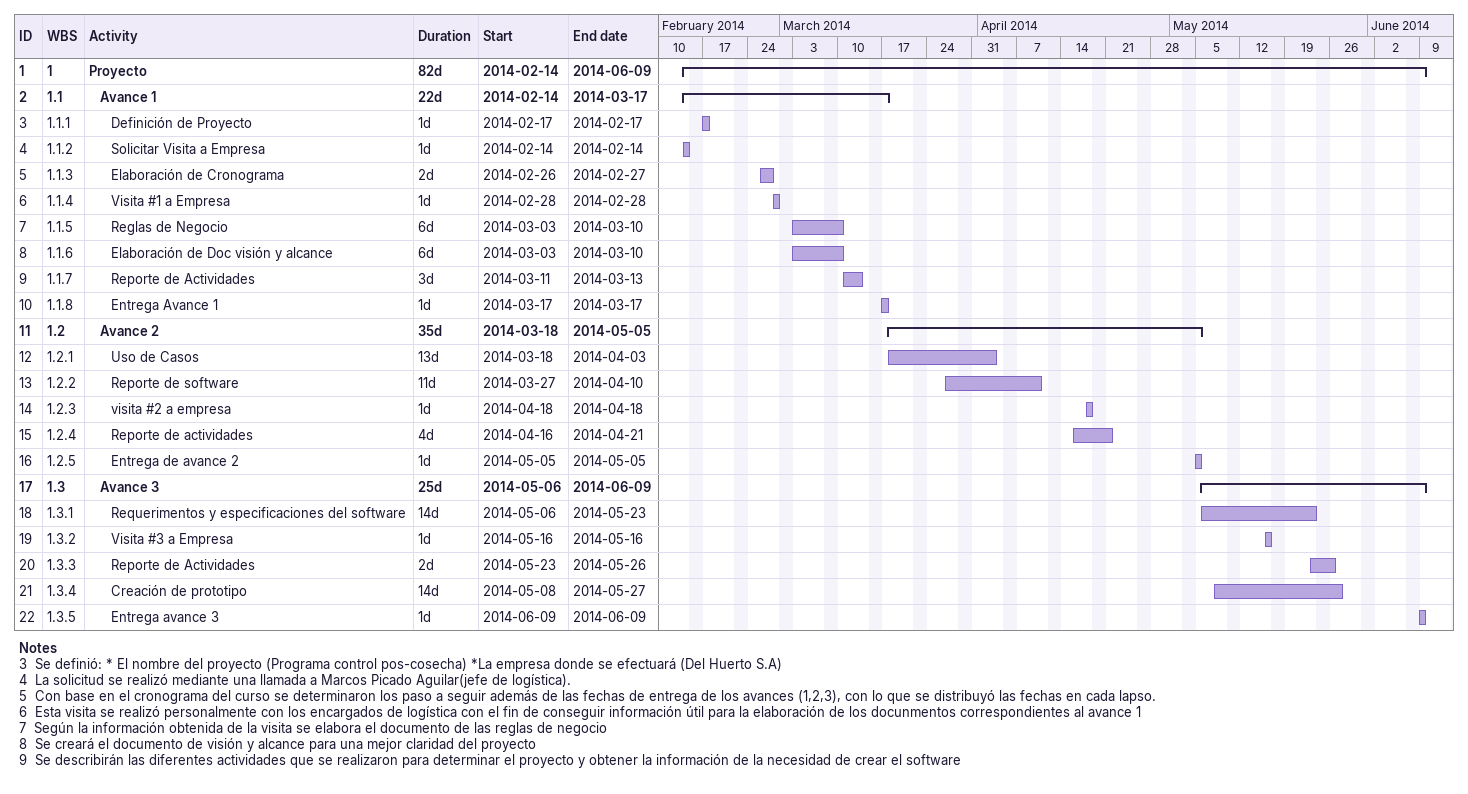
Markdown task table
| ID | WBS | Task | Duration | Start | Finish |
|---|---|---|---|---|---|
| 1 | 1 | **Proyecto** | 82d | 2014-02-14 | 2014-06-09 |
| 2 | 1.1 | **Avance 1** | 22d | 2014-02-14 | 2014-03-17 |
| 3 | 1.1.1 | Definición de Proyecto | 1d | 2014-02-17 | 2014-02-17 |
| 4 | 1.1.2 | Solicitar Visita a Empresa | 1d | 2014-02-14 | 2014-02-14 |
| 5 | 1.1.3 | Elaboración de Cronograma | 2d | 2014-02-26 | 2014-02-27 |
| 6 | 1.1.4 | Visita #1 a Empresa | 1d | 2014-02-28 | 2014-02-28 |
| 7 | 1.1.5 | Reglas de Negocio | 6d | 2014-03-03 | 2014-03-10 |
| 8 | 1.1.6 | Elaboración de Doc visión y alcance | 6d | 2014-03-03 | 2014-03-10 |
| 9 | 1.1.7 | Reporte de Actividades | 3d | 2014-03-11 | 2014-03-13 |
| 10 | 1.1.8 | Entrega Avance 1 | 1d | 2014-03-17 | 2014-03-17 |
| 11 | 1.2 | **Avance 2** | 35d | 2014-03-18 | 2014-05-05 |
| 12 | 1.2.1 | Uso de Casos | 13d | 2014-03-18 | 2014-04-03 |
| 13 | 1.2.2 | Reporte de software | 11d | 2014-03-27 | 2014-04-10 |
| 14 | 1.2.3 | visita #2 a empresa | 1d | 2014-04-18 | 2014-04-18 |
| 15 | 1.2.4 | Reporte de actividades | 4d | 2014-04-16 | 2014-04-21 |
| 16 | 1.2.5 | Entrega de avance 2 | 1d | 2014-05-05 | 2014-05-05 |
| 17 | 1.3 | **Avance 3** | 25d | 2014-05-06 | 2014-06-09 |
| 18 | 1.3.1 | Requerimentos y especificaciones del software | 14d | 2014-05-06 | 2014-05-23 |
| 19 | 1.3.2 | Visita #3 a Empresa | 1d | 2014-05-16 | 2014-05-16 |
| 20 | 1.3.3 | Reporte de Actividades | 2d | 2014-05-23 | 2014-05-26 |
| 21 | 1.3.4 | Creación de prototipo | 14d | 2014-05-08 | 2014-05-27 |
| 22 | 1.3.5 | Entrega avance 3 | 1d | 2014-06-09 | 2014-06-09 |

Notes
- 3: Se definió: * El nombre del proyecto (Programa control pos-cosecha) *La empresa donde se efectuará (Del Huerto S.A)
- 4: La solicitud se realizó mediante una llamada a Marcos Picado Aguilar(jefe de logística).
- 5: Con base en el cronograma del curso se determinaron los paso a seguir además de las fechas de entrega de los avances (1,2,3), con lo que se distribuyó las fechas en cada lapso.
- 6: Esta visita se realizó personalmente con los encargados de logística con el fin de conseguir información útil para la elaboración de los docunmentos correspondientes al avance 1
- 7: Según la información obtenida de la visita se elabora el documento de las reglas de negocio
- 8: Se creará el documento de visión y alcance para una mejor claridad del proyecto
- 9: Se describirán las diferentes actividades que se realizaron para determinar el proyecto y obtener la información de la necesidad de crear el software
